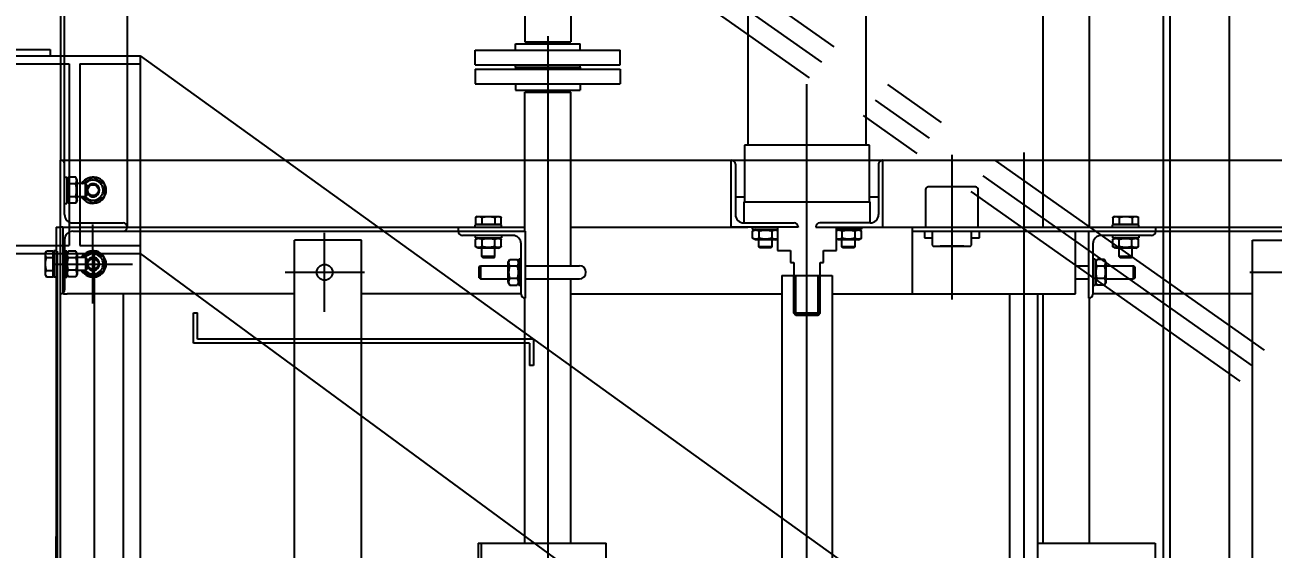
# Model space of a CAD drawing. Extents: x 0 to 21025, y 0 to 14850.
# Drawn here: x 12239 to 13186, y 11323 to 11721 of the extents above; entities that cross this region are included whole.
import ezdxf

# ---------------------------------------------------------------- set-up
doc = ezdxf.new("R2010")
doc.units = 0
doc.header["$LTSCALE"] = 200
doc.header["$MEASUREMENT"] = 0
doc.header["$PDMODE"] = 35
doc.header["$PDSIZE"] = 5
doc.linetypes.add('CENTER', pattern=[2, 1.25, -0.25, 0.25, -0.25])
doc.linetypes.add('DASHED2', pattern=[0.375, 0.25, -0.125])
for name, color, linetype in [('DIM', 1, 'Continuous'), ('M2', 2, 'Continuous'), ('M3', 3, 'Continuous'), ('M4', 4, 'Continuous'), ('MC1', 8, 'CENTER'), ('MT2', 1, 'DASHED2')]:
    doc.layers.add(name, color=color, linetype=linetype)
doc.styles.add('ROMANS', font='romans.shx')
doc.dimstyles.new('CEMI-1. 25', dxfattribs={"dimscale": 25, "dimtxt": 2.5, "dimasz": 2.5, "dimexe": 1, "dimexo": 1, "dimtad": 1, "dimdec": 0, "dimtxsty": 'ROMANS', "dimcen": 0, "dimclrd": 1, "dimclre": 1, "dimclrt": 3, "dimadec": 0, "dimazin": 2, "dimtfac": 1, "dimtdec": 0, "dimtmove": 0, "dimatfit": 3, "dimfxl": 1.25, "dimlwd": -1, "dimlwe": -1, "dimarcsym": 1})

# ---------------------------------------------------------------- blocks, each defined once
blk = doc.blocks.new('iss')
at = {"layer": 'DIM'}
blk.add_line((3928.51, -18421.83), (3928.51, -18913.59), dxfattribs=at)
at = {"layer": 'M2'}
for p, q in [((4226.3, -18581.37), (4226.3, -18581.12)), ((4279.2, -18893.22), (4279.2, -18617.67)), ((4300.5, -18893.22), (4300.5, -18617.67))]:
    blk.add_line(p, q, dxfattribs=at)
at = {"layer": 'M3'}
for p, q in [((4080.3, -18242.7), (4080.3, -18504.7)), ((4170.3, -18504.7), (4170.3, -18242.7)), ((4304.7, -18566.87), (4304.7, -18279.18)), ((4339.7, -18566.87), (4339.7, -18279.18)), ((3609.28, -18286.87), (3609.28, -18566.87)), ((3558.48, -18337.67), (3558.48, -18516.07)), ((3561.65, -18519.12), (3561.65, -18334.62)), ((3911.01, -18377.9), (3911.01, -18426.29)), ((3946.01, -18377.9), (3946.01, -18426.29)), ((3904.01, -18427.79), (3953.01, -18427.79)), ((3904.01, -18432.59), (3904.01, -18427.79)), ((3911.01, -18426.29), (3946.01, -18426.29)), ((3911.81, -18426.29), (3911.81, -18427.79)), ((3945.21, -18426.29), (3945.21, -18427.79)), ((3953.01, -18432.59), (3953.01, -18427.79)), ((3873.51, -18432.59), (3983.51, -18432.59)), ((3873.51, -18443.69), (3873.51, -18432.59)), ((3983.51, -18443.69), (3983.51, -18432.59)), ((3873.51, -18443.69), (3983.51, -18443.69)), ((3873.51, -18446.89), (3983.51, -18446.89)), ((3873.51, -18446.89), (3873.51, -18457.99)), ((3904.01, -18445.29), (3904.01, -18443.69)), ((3904.01, -18445.29), (3953.01, -18445.29)), ((3904.01, -18445.29), (3904.01, -18446.89)), ((3904.01, -18445.29), (3953.01, -18445.29)), ((3953.01, -18445.29), (3953.01, -18443.69)), ((3953.01, -18445.29), (3953.01, -18446.89)), ((3983.51, -18446.89), (3983.51, -18457.99)), ((3873.51, -18457.99), (3983.51, -18457.99)), ((3904.01, -18457.99), (3904.01, -18462.79)), ((3904.01, -18462.79), (3953.01, -18462.79)), ((3911.01, -18464.29), (3946.01, -18464.29)), ((3911.01, -18570.05), (3911.01, -18464.29)), ((3911.81, -18464.29), (3911.81, -18462.79)), ((3945.21, -18464.29), (3945.21, -18462.79)), ((3946.01, -18596.22), (3946.01, -18464.29)), ((3953.01, -18457.99), (3953.01, -18462.79)), ((4077.8, -18504.7), (4077.8, -18547.7)), ((4172.8, -18504.7), (4077.8, -18504.7)), ((4172.8, -18547.7), (4172.8, -18504.7)), ((3558.48, -18566.87), (3558.48, -18516.07)), ((3558.48, -18516.07), (3558.61, -18516.07)), ((3558.48, -18516.07), (4692.13, -18516.07)), ((3561.65, -18557.35), (3561.65, -18519.12)), ((4067.8, -18566.87), (4067.8, -18516.07)), ((4067.8, -18516.07), (4067.93, -18516.07)), ((4070.98, -18519.12), (4070.98, -18557.35)), ((4179.63, -18519.12), (4179.63, -18557.35)), ((4182.8, -18516.07), (4182.68, -18516.07)), ((4182.8, -18566.87), (4182.8, -18516.07)), ((3561.65, -18528.87), (3563.35, -18528.87)), ((3563.35, -18528.87), (3563.35, -18548.87)), ((3563.35, -18531.22), (3564.6, -18529.06)), ((3570.1, -18529.06), (3564.6, -18529.06)), ((3571.35, -18531.22), (3570.1, -18529.06)), ((3571.35, -18546.52), (3571.35, -18531.22)), ((3570.1, -18534.05), (3564.6, -18534.05)), ((3577.68, -18533.87), (3571.35, -18533.87)), ((3577.68, -18543.87), (3577.68, -18533.87)), ((3578.6, -18534.79), (3577.68, -18533.87)), ((3578.6, -18542.95), (3578.6, -18534.79)), ((3561.65, -18548.87), (3563.35, -18548.87)), ((3563.35, -18546.52), (3564.6, -18548.69)), ((3564.6, -18543.69), (3570.1, -18543.69)), ((3570.1, -18548.69), (3564.6, -18548.69)), ((3571.35, -18546.52), (3570.1, -18548.69)), ((3577.68, -18543.87), (3571.35, -18543.87)), ((3578.6, -18542.95), (3577.68, -18543.87)), ((4077.8, -18544.02), (4070.98, -18544.02)), ((4077.3, -18547.7), (4173.3, -18547.7)), ((4077.3, -18547.7), (4077.3, -18563.7)), ((4179.63, -18544.02), (4172.8, -18544.02)), ((4173.3, -18563.7), (4173.3, -18547.7)), ((3874.91, -18558.77), (3873.59, -18559.53)), ((3873.59, -18559.53), (3873.59, -18564.57)), ((3874.91, -18558.77), (3891.91, -18558.77)), ((3878.5, -18559.53), (3878.5, -18564.57)), ((3888.32, -18559.53), (3888.32, -18564.57)), ((3891.91, -18558.77), (3893.22, -18559.53)), ((3893.22, -18564.57), (3893.22, -18559.53)), ((4358.7, -18558.77), (4357.38, -18559.53)), ((4357.38, -18559.53), (4357.38, -18564.57)), ((4358.7, -18558.77), (4375.7, -18558.77)), ((4362.29, -18559.53), (4362.29, -18564.57)), ((4372.11, -18559.53), (4372.11, -18564.57)), ((4375.7, -18558.77), (4377.01, -18559.53)), ((4377.01, -18564.57), (4377.01, -18559.53)), ((3555.3, -18566.87), (3555.3, -18801.87)), ((3555.3, -18566.87), (3558.48, -18566.87)), ((3558.48, -18801.87), (3558.48, -18566.87)), ((3560.34, -18566.87), (3558.48, -18566.87)), ((3560.34, -18566.87), (3558.48, -18566.87)), ((3560.34, -18566.87), (3560.34, -18617.13)), ((3560.34, -18566.87), (3609.28, -18566.87)), ((3560.34, -18566.87), (3609.28, -18566.87)), ((3568, -18563.7), (3606.23, -18563.7)), ((3568, -18570.05), (3911.41, -18570.05)), ((3609.28, -18566.87), (3609.28, -18566.75)), ((3609.28, -18566.87), (3609.28, -18567)), ((3609.28, -18566.87), (3911.01, -18566.87)), ((3860.61, -18570.17), (3860.61, -18566.87)), ((3893.41, -18565.17), (3873.41, -18565.17)), ((3873.41, -18566.87), (3873.41, -18565.17)), ((3873.59, -18564.57), (3893.22, -18564.57)), ((3875.71, -18565.17), (3875.71, -18564.57)), ((3891.11, -18565.17), (3891.11, -18564.57)), ((3893.41, -18566.87), (3893.41, -18565.17)), ((3911.41, -18570.05), (3911.41, -18620.85)), ((3946.01, -18566.87), (4080.3, -18566.87)), ((4118.6, -18566.87), (4067.8, -18566.87)), ((4077.33, -18563.7), (4115.56, -18563.7)), ((4083.8, -18566.87), (4083.8, -18568.57)), ((4083.8, -18568.57), (4102.8, -18568.57)), ((4086.15, -18568.57), (4083.99, -18569.82)), ((4083.99, -18575.32), (4083.99, -18569.82)), ((4088.98, -18575.32), (4088.98, -18569.82)), ((4098.63, -18569.82), (4098.63, -18575.32)), ((4101.45, -18568.57), (4102.8, -18569.35)), ((4102.8, -18566.87), (4102.8, -18584.7)), ((4118.6, -18566.75), (4118.6, -18566.87)), ((4132, -18566.75), (4132, -18566.87)), ((4132, -18566.87), (4182.8, -18566.87)), ((4173.28, -18563.7), (4135.05, -18563.7)), ((4147.8, -18584.7), (4147.8, -18566.87)), ((4147.8, -18568.57), (4166.8, -18568.57)), ((4149.15, -18568.57), (4147.8, -18569.35)), ((4151.98, -18575.32), (4151.98, -18569.82)), ((4161.63, -18569.82), (4161.63, -18575.32)), ((4164.45, -18568.57), (4166.62, -18569.82)), ((4166.62, -18575.32), (4166.62, -18569.82)), ((4166.8, -18566.87), (4166.8, -18568.57)), ((4170.3, -18566.87), (4641.33, -18566.87)), ((4205.3, -18617.67), (4205.3, -18566.87)), ((4205.3, -18570.05), (4682.6, -18570.05)), ((4256.19, -18575.05), (4256.19, -18570.05)), ((4329.2, -18617.67), (4329.2, -18570.05)), ((4339.2, -18620.85), (4339.2, -18570.05)), ((4377.2, -18565.17), (4357.2, -18565.17)), ((4357.2, -18566.87), (4357.2, -18565.17)), ((4357.38, -18564.57), (4377.01, -18564.57)), ((4359.5, -18565.17), (4359.5, -18564.57)), ((4374.9, -18565.17), (4374.9, -18564.57)), ((4377.2, -18566.87), (4377.2, -18565.17)), ((4390, -18570.17), (4390, -18566.87)), ((3561.65, -18576.4), (3561.65, -18614.62)), ((3787.13, -18576.87), (3736.33, -18576.87)), ((3736.33, -18946.87), (3736.33, -18576.87)), ((3787.13, -19442.96), (3787.13, -18576.87)), ((3901.88, -18573.22), (3863.66, -18573.22)), ((3873.41, -18573.22), (3873.41, -18574.92)), ((3873.41, -18574.92), (3893.41, -18574.92)), ((3875.76, -18574.92), (3873.59, -18576.17)), ((3873.59, -18581.67), (3873.59, -18576.17)), ((3878.59, -18581.67), (3878.59, -18576.17)), ((3888.23, -18581.67), (3888.23, -18576.17)), ((3891.06, -18574.92), (3893.22, -18576.17)), ((3893.22, -18581.67), (3893.22, -18576.17)), ((3893.41, -18573.22), (3893.41, -18574.92)), ((3908.23, -18617.8), (3908.23, -18579.57)), ((4086.15, -18576.57), (4083.99, -18575.32)), ((4101.45, -18576.57), (4086.15, -18576.57)), ((4088.8, -18581.78), (4088.8, -18576.57)), ((4098.8, -18581.78), (4098.8, -18576.57)), ((4101.45, -18576.57), (4102.8, -18575.79)), ((4149.15, -18576.57), (4147.8, -18575.79)), ((4164.45, -18576.57), (4149.15, -18576.57)), ((4151.8, -18581.78), (4151.8, -18576.57)), ((4161.8, -18581.78), (4161.8, -18576.57)), ((4164.45, -18576.57), (4166.62, -18575.32)), ((4342.37, -18579.57), (4342.37, -18617.8)), ((4386.95, -18573.22), (4348.72, -18573.22)), ((4357.2, -18573.22), (4357.2, -18574.92)), ((4357.2, -18574.92), (4377.2, -18574.92)), ((4359.55, -18574.92), (4357.38, -18576.17)), ((4357.38, -18581.67), (4357.38, -18576.17)), ((4362.38, -18581.67), (4362.38, -18576.17)), ((4372.02, -18581.67), (4372.02, -18576.17)), ((4374.85, -18574.92), (4377.01, -18576.17)), ((4377.01, -18581.67), (4377.01, -18576.17)), ((4377.2, -18573.22), (4377.2, -18574.92)), ((4463.48, -18576.87), (4514.28, -18576.87)), ((4463.48, -19442.96), (4463.48, -18576.87)), ((3547.2, -18586.37), (3547.96, -18585.06)), ((3547.2, -18603.37), (3547.2, -18586.37)), ((3553, -18585.06), (3547.96, -18585.06)), ((3553, -18604.69), (3553, -18585.06)), ((3553.6, -18587.17), (3553, -18587.17)), ((3553.6, -18584.87), (3553.6, -18604.87)), ((3555.3, -18584.87), (3553.6, -18584.87)), ((3561.65, -18584.87), (3563.35, -18584.87)), ((3563.35, -18604.87), (3563.35, -18584.87)), ((3563.35, -18587.22), (3564.6, -18585.06)), ((3570.1, -18585.06), (3564.6, -18585.06)), ((3571.35, -18587.22), (3570.1, -18585.06)), ((3571.35, -18587.22), (3571.35, -18602.52)), ((3875.76, -18582.92), (3873.59, -18581.67)), ((3891.06, -18582.92), (3875.76, -18582.92)), ((3878.41, -18589.25), (3878.41, -18582.92)), ((3888.41, -18589.25), (3878.41, -18589.25)), ((3879.33, -18590.17), (3878.41, -18589.25)), ((3887.49, -18590.17), (3888.41, -18589.25)), ((3888.41, -18589.25), (3888.41, -18582.92)), ((3891.06, -18582.92), (3893.22, -18581.67)), ((4098.8, -18581.78), (4088.8, -18581.78)), ((4089.72, -18582.7), (4088.8, -18581.78)), ((4097.88, -18582.7), (4089.72, -18582.7)), ((4097.88, -18582.7), (4098.8, -18581.78)), ((4102.8, -18584.7), (4112.8, -18584.7)), ((4112.8, -18584.7), (4112.8, -18593.7)), ((4137.8, -18593.7), (4137.8, -18584.7)), ((4137.8, -18584.7), (4147.8, -18584.7)), ((4161.8, -18581.78), (4151.8, -18581.78)), ((4152.72, -18582.7), (4151.8, -18581.78)), ((4160.88, -18582.7), (4152.72, -18582.7)), ((4160.88, -18582.7), (4161.8, -18581.78)), ((4226.3, -18581.37), (4226.3, -18581.12)), ((4359.55, -18582.92), (4357.38, -18581.67)), ((4374.85, -18582.92), (4359.55, -18582.92)), ((4362.2, -18589.25), (4362.2, -18582.92)), ((4372.2, -18589.25), (4362.2, -18589.25)), ((4363.12, -18590.17), (4362.2, -18589.25)), ((4371.28, -18590.17), (4372.2, -18589.25)), ((4372.2, -18589.25), (4372.2, -18582.92)), ((4374.85, -18582.92), (4377.01, -18581.67)), ((3547.96, -18589.96), (3553, -18589.96)), ((3564.6, -18590.05), (3570.1, -18590.05)), ((3577.68, -18589.87), (3571.35, -18589.87)), ((3577.68, -18589.87), (3577.68, -18599.87)), ((3578.6, -18590.79), (3577.68, -18589.87)), ((3578.6, -18598.95), (3577.68, -18599.87)), ((3578.6, -18590.79), (3578.6, -18598.95)), ((3876.51, -18597.02), (3877.31, -18596.22)), ((3876.51, -18605.42), (3876.51, -18597.02)), ((3877.31, -18596.22), (3877.31, -18606.22)), ((3877.31, -18596.22), (3898.53, -18596.22)), ((3887.49, -18590.17), (3879.33, -18590.17)), ((3898.53, -18593.57), (3899.78, -18591.41)), ((3898.53, -18608.87), (3898.53, -18593.57)), ((3899.78, -18591.41), (3905.28, -18591.41)), ((3899.78, -18596.4), (3905.28, -18596.4)), ((3906.53, -18593.57), (3905.28, -18591.41)), ((3906.53, -18591.22), (3906.53, -18611.22)), ((3908.23, -18591.22), (3906.53, -18591.22)), ((3911.41, -18596.22), (3952.51, -18596.22)), ((4112.8, -18593.7), (4115.3, -18593.7)), ((4115.3, -18593.7), (4115.3, -18632.1)), ((4135.3, -18632.1), (4135.3, -18593.7)), ((4135.3, -18593.7), (4137.8, -18593.7)), ((4329.2, -18596.22), (4339.2, -18596.22)), ((4344.07, -18591.22), (4342.37, -18591.22)), ((4344.07, -18591.22), (4344.07, -18611.22)), ((4344.07, -18596.22), (4344.26, -18596.22)), ((4344.26, -18593.57), (4345.51, -18591.41)), ((4344.26, -18593.57), (4344.26, -18608.87)), ((4351.01, -18591.41), (4345.51, -18591.41)), ((4345.51, -18596.4), (4351.01, -18596.4)), ((4352.26, -18593.57), (4351.01, -18591.41)), ((4352.26, -18593.57), (4352.26, -18608.87)), ((4352.26, -18596.22), (4373.29, -18596.22)), ((4371.28, -18590.17), (4363.12, -18590.17)), ((4373.29, -18606.22), (4373.29, -18596.22)), ((4374.09, -18597.02), (4373.29, -18596.22)), ((4374.09, -18597.02), (4374.09, -18605.42)), ((3547.2, -18603.37), (3547.96, -18604.69)), ((3547.96, -18599.78), (3553, -18599.78)), ((3547.96, -18604.69), (3553, -18604.69)), ((3553.6, -18602.57), (3553, -18602.57)), ((3555.3, -18604.87), (3553.6, -18604.87)), ((3561.65, -18604.87), (3563.35, -18604.87)), ((3563.35, -18602.52), (3564.6, -18604.69)), ((3570.1, -18599.69), (3564.6, -18599.69)), ((3570.1, -18604.69), (3564.6, -18604.69)), ((3571.35, -18602.52), (3570.1, -18604.69)), ((3577.68, -18599.87), (3571.35, -18599.87)), ((3876.51, -18605.42), (3877.31, -18606.22)), ((3877.31, -18606.22), (3898.53, -18606.22)), ((3905.28, -18606.04), (3899.78, -18606.04)), ((3911.41, -18606.22), (3952.51, -18606.22)), ((3946.01, -18806.81), (3946.01, -18606.22)), ((4329.2, -18606.22), (4339.2, -18606.22)), ((4344.07, -18606.22), (4344.26, -18606.22)), ((4351.01, -18606.04), (4345.51, -18606.04)), ((4352.26, -18606.22), (4373.29, -18606.22)), ((4374.09, -18605.42), (4373.29, -18606.22)), ((3558.48, -18617.67), (3558.61, -18617.67)), ((3736.33, -18617.67), (3563.57, -18617.67)), ((3606.1, -18617.67), (3606.1, -18801.87)), ((3908.23, -18617.67), (3787.13, -18617.67)), ((3898.53, -18608.87), (3899.78, -18611.04)), ((3899.78, -18611.04), (3905.28, -18611.04)), ((3906.53, -18608.87), (3905.28, -18611.04)), ((3908.23, -18611.22), (3906.53, -18611.22)), ((3946.01, -18617.67), (4106.3, -18617.67)), ((4144.3, -18617.67), (4329.2, -18617.67)), ((4304.7, -18806.81), (4304.7, -18617.67)), ((4344.07, -18611.22), (4342.37, -18611.22)), ((4463.48, -18617.67), (4342.37, -18617.67)), ((4344.26, -18608.87), (4345.51, -18611.04)), ((4351.01, -18611.04), (4345.51, -18611.04)), ((4352.26, -18608.87), (4351.01, -18611.04)), ((3911.01, -18806.81), (3911.01, -18620.84)), ((3911.41, -18620.85), (3911.28, -18620.85)), ((4339.33, -18620.85), (4339.2, -18620.85)), ((4339.7, -18806.81), (4339.7, -18620.82)), ((4115.3, -18632.1), (4116.9, -18633.7)), ((4116.9, -18633.7), (4133.7, -18633.7)), ((4133.7, -18633.7), (4135.3, -18632.1)), ((3555.3, -20002.35), (3555.3, -18801.87)), ((3558.48, -19998.7), (3558.48, -18801.87)), ((3606.1, -18801.87), (3606.1, -19356.82)), ((3875.68, -18806.81), (3972.87, -18806.81)), ((3875.68, -18806.81), (3875.68, -18844.81)), ((3877.92, -18806.81), (3877.92, -18844.81)), ((3972.87, -18844.81), (3972.87, -18806.81)), ((4300.5, -18806.81), (4389.65, -18806.81)), ((4389.65, -18806.81), (4389.65, -18844.81))]:
    blk.add_line(p, q, dxfattribs=at)
for centre, radius in [((3583.3, -18538.87), 4.08), ((3583.3, -18594.87), 4.08), ((3759.13, -18601.22), 6)]:
    blk.add_circle(centre, radius, dxfattribs=at)
for centre, radius, start, end in [((3558.61, -18519.12), 3.05, 0, 55.35239), ((4067.93, -18519.12), 3.05, 0, 90), ((4182.68, -18519.12), 3.05, 90, 180), ((3583.3, -18538.87), 10, 210, 150), ((3583.3, -18538.87), 7.65, 220.81318, 139.18682), ((3583.3, -18538.87), 5, 199.94844, 160.05156), ((3568, -18557.35), 6.35, 180, 270), ((4077.33, -18557.35), 6.35, 180, 270), ((4173.28, -18557.35), 6.35, 270, 0), ((3568, -18576.4), 6.35, 90, 180), ((3606.23, -18566.75), 3.05, 0, 90), ((3606.23, -18567), 3.05, 270, 0), ((3863.66, -18570.17), 3.05, 180, 270), ((4115.56, -18566.75), 3.05, 0, 90), ((4135.05, -18566.75), 3.05, 90, 180), ((4386.95, -18570.17), 3.05, 270, 0), ((3901.88, -18579.57), 6.35, 0, 90), ((4348.72, -18579.57), 6.35, 90, 180), ((3583.3, -18594.87), 10, 210, 150), ((3583.3, -18594.87), 7.65, 220.81318, 139.18682), ((3583.3, -18594.87), 5, 199.94844, 160.05156), ((3952.51, -18601.22), 5, 270, 90), ((3558.61, -18614.62), 3.05, 304.64761, 0), ((3911.28, -18617.8), 3.05, 180, 270), ((4339.33, -18617.8), 3.05, 270, 0)]:
    blk.add_arc(centre, radius, start, end, dxfattribs=at)
for points, knots in [([(3560.34, -18516.61), (3560.24, -18516.54), (3560.13, -18516.48), (3559.85, -18516.33), (3559.69, -18516.27), (3559.22, -18516.12), (3558.94, -18516.08), (3558.7, -18516.07), (3558.65, -18516.07), (3558.61, -18516.07)], [0.3099686, 0.3099686, 0.3099686, 0.3099686, 0.3564359, 0.3564359, 0.4328747, 0.4328747, 0.6114108, 0.6114108, 0.6677907, 0.6677907, 0.6677907, 0.6677907]), ([(3560.34, -18617.13), (3560.24, -18617.2), (3560.13, -18617.27), (3559.85, -18617.41), (3559.69, -18617.48), (3559.22, -18617.63), (3558.94, -18617.66), (3558.7, -18617.67), (3558.65, -18617.67), (3558.61, -18617.67)], [0.3099686, 0.3099686, 0.3099686, 0.3099686, 0.3564359, 0.3564359, 0.4328747, 0.4328747, 0.6114108, 0.6114108, 0.6677907, 0.6677907, 0.6677907, 0.6677907]), ([(3560.34, -18617.13), (3560.44, -18617.2), (3560.56, -18617.27), (3560.88, -18617.41), (3561.09, -18617.48), (3561.79, -18617.63), (3562.37, -18617.66), (3563.17, -18617.67), (3563.37, -18617.67), (3563.57, -18617.67)], [1.8898622, 1.8898622, 1.8898622, 1.8898622, 1.9363295, 1.9363295, 2.0127683, 2.0127683, 2.1913044, 2.1913044, 2.2476843, 2.2476843, 2.2476843, 2.2476843])]:
    blk.add_open_spline(points, degree=3, knots=knots, dxfattribs=at)
for points, weights in [([(3564.6, -18529.06), (3563.16, -18531.55), (3564.6, -18534.05)], [1, 1.15804961504, 1]), ([(3570.1, -18534.05), (3571.55, -18531.55), (3570.1, -18529.06)], [1, 1.15804961504, 1]), ([(3575.06, -18533.87), (3579.15, -18531.49), (3583.3, -18529.06)], [1.00953546924, 1.15312866425, 1]), ([(3583.3, -18529.06), (3587.58, -18531.55), (3591.85, -18534.05)], [1, 1.15804961504, 1]), ([(3564.6, -18534.05), (3563.24, -18538.87), (3564.6, -18543.69)], [1, 1.1481454356, 1]), ([(3570.1, -18543.69), (3571.47, -18538.87), (3570.1, -18534.05)], [1, 1.1481454356, 1]), ([(3591.85, -18534.05), (3591.85, -18538.87), (3591.85, -18543.69)], [1, 1.1481454356, 1]), ([(3564.6, -18543.69), (3563.16, -18546.19), (3564.6, -18548.69)], [1, 1.15804961504, 1]), ([(3570.1, -18548.69), (3571.55, -18546.19), (3570.1, -18543.69)], [1, 1.15804961504, 1]), ([(3583.3, -18548.69), (3579.15, -18546.26), (3575.06, -18543.87)], [1, 1.15312866425, 1.00953546924]), ([(3591.85, -18543.69), (3587.58, -18546.19), (3583.3, -18548.69)], [1, 1.15804961504, 1]), ([(3873.59, -18559.53), (3874.91, -18558.77), (3876.05, -18558.77)], [1, 1.0379548493, 1]), ([(3876.05, -18558.77), (3877.19, -18558.77), (3878.5, -18559.53)], [1, 1.0379548493, 1]), ([(3878.5, -18559.53), (3881.13, -18558.77), (3883.41, -18558.77)], [1, 1.0379548493, 1]), ([(3883.41, -18558.77), (3885.69, -18558.77), (3888.32, -18559.53)], [1, 1.0379548493, 1]), ([(3888.32, -18559.53), (3889.63, -18558.77), (3890.77, -18558.77)], [1, 1.0379548493, 1]), ([(3890.77, -18558.77), (3891.91, -18558.77), (3893.22, -18559.53)], [1, 1.0379548493, 1]), ([(4357.38, -18559.53), (4358.7, -18558.77), (4359.84, -18558.77)], [1, 1.0379548493, 1]), ([(4359.84, -18558.77), (4360.98, -18558.77), (4362.29, -18559.53)], [1, 1.0379548493, 1]), ([(4362.29, -18559.53), (4364.92, -18558.77), (4367.2, -18558.77)], [1, 1.0379548493, 1]), ([(4367.2, -18558.77), (4369.48, -18558.77), (4372.11, -18559.53)], [1, 1.0379548493, 1]), ([(4372.11, -18559.53), (4373.42, -18558.77), (4374.56, -18558.77)], [1, 1.0379548493, 1]), ([(4374.56, -18558.77), (4375.7, -18558.77), (4377.01, -18559.53)], [1, 1.0379548493, 1]), ([(4083.99, -18569.82), (4086.49, -18568.38), (4088.98, -18569.82)], [1, 1.15804961504, 1]), ([(4088.98, -18569.82), (4093.8, -18568.45), (4098.63, -18569.82)], [1, 1.1481454356, 1]), ([(4098.63, -18569.82), (4100.79, -18568.57), (4102.8, -18569.41)], [1, 1.13439174267, 1.0402332229]), ([(4147.8, -18569.41), (4149.81, -18568.57), (4151.98, -18569.82)], [1.0402332229, 1.13439174267, 1]), ([(4151.98, -18569.82), (4156.8, -18568.45), (4161.63, -18569.82)], [1, 1.1481454356, 1]), ([(4161.63, -18569.82), (4164.12, -18568.38), (4166.62, -18569.82)], [1, 1.15804961504, 1]), ([(3873.59, -18576.17), (3876.09, -18574.73), (3878.59, -18576.17)], [1, 1.15804961504, 1]), ([(3878.59, -18576.17), (3883.41, -18574.8), (3888.23, -18576.17)], [1, 1.1481454356, 1]), ([(3888.23, -18576.17), (3890.73, -18574.73), (3893.22, -18576.17)], [1, 1.15804961504, 1]), ([(4088.98, -18575.32), (4086.49, -18576.76), (4083.99, -18575.32)], [1, 1.15804961504, 1]), ([(4098.63, -18575.32), (4093.8, -18576.69), (4088.98, -18575.32)], [1, 1.1481454356, 1]), ([(4102.8, -18575.73), (4100.79, -18576.57), (4098.63, -18575.32)], [1.0402332229, 1.13439174267, 1]), ([(4151.98, -18575.32), (4149.81, -18576.57), (4147.8, -18575.73)], [1, 1.13439174267, 1.0402332229]), ([(4161.63, -18575.32), (4156.8, -18576.69), (4151.98, -18575.32)], [1, 1.1481454356, 1]), ([(4166.62, -18575.32), (4164.12, -18576.76), (4161.63, -18575.32)], [1, 1.15804961504, 1]), ([(4357.38, -18576.17), (4359.88, -18574.73), (4362.38, -18576.17)], [1, 1.15804961504, 1]), ([(4362.38, -18576.17), (4367.2, -18574.8), (4372.02, -18576.17)], [1, 1.1481454356, 1]), ([(4372.02, -18576.17), (4374.52, -18574.73), (4377.01, -18576.17)], [1, 1.15804961504, 1]), ([(3547.2, -18587.51), (3547.2, -18586.37), (3547.96, -18585.06)], [1, 1.0379548493, 1]), ([(3547.96, -18589.96), (3547.2, -18588.65), (3547.2, -18587.51)], [1, 1.0379548493, 1]), ([(3564.6, -18590.05), (3563.16, -18587.55), (3564.6, -18585.06)], [1, 1.15804961504, 1]), ([(3570.1, -18585.06), (3571.55, -18587.55), (3570.1, -18590.05)], [1, 1.15804961504, 1]), ([(3583.3, -18585.06), (3579.15, -18587.49), (3575.06, -18589.87)], [1, 1.15312866425, 1.00953546924]), ([(3591.85, -18590.05), (3587.58, -18587.55), (3583.3, -18585.06)], [1, 1.15804961504, 1]), ([(3878.59, -18581.67), (3876.09, -18583.11), (3873.59, -18581.67)], [1, 1.15804961504, 1]), ([(3888.23, -18581.67), (3883.41, -18583.04), (3878.59, -18581.67)], [1, 1.1481454356, 1]), ([(3893.22, -18581.67), (3890.73, -18583.11), (3888.23, -18581.67)], [1, 1.15804961504, 1]), ([(4362.38, -18581.67), (4359.88, -18583.11), (4357.38, -18581.67)], [1, 1.15804961504, 1]), ([(4372.02, -18581.67), (4367.2, -18583.04), (4362.38, -18581.67)], [1, 1.1481454356, 1]), ([(4377.01, -18581.67), (4374.52, -18583.11), (4372.02, -18581.67)], [1, 1.15804961504, 1]), ([(3547.2, -18594.87), (3547.2, -18592.59), (3547.96, -18589.96)], [1, 1.0379548493, 1]), ([(3547.96, -18599.78), (3547.2, -18597.15), (3547.2, -18594.87)], [1, 1.0379548493, 1]), ([(3564.6, -18599.69), (3563.24, -18594.87), (3564.6, -18590.05)], [1, 1.1481454356, 1]), ([(3570.1, -18590.05), (3571.47, -18594.87), (3570.1, -18599.69)], [1, 1.1481454356, 1]), ([(3591.85, -18599.69), (3591.85, -18594.87), (3591.85, -18590.05)], [1, 1.1481454356, 1]), ([(3899.78, -18596.4), (3898.34, -18593.9), (3899.78, -18591.41)], [1, 1.15804961504, 1]), ([(3899.78, -18606.04), (3898.42, -18601.22), (3899.78, -18596.4)], [1, 1.1481454356, 1]), ([(3905.28, -18591.41), (3906.73, -18593.9), (3905.28, -18596.4)], [1, 1.15804961504, 1]), ([(3905.28, -18596.4), (3906.65, -18601.22), (3905.28, -18606.04)], [1, 1.1481454356, 1]), ([(4345.51, -18596.4), (4344.07, -18593.9), (4345.51, -18591.41)], [1, 1.15804961504, 1]), ([(4345.51, -18606.04), (4344.15, -18601.22), (4345.51, -18596.4)], [1, 1.1481454356, 1]), ([(4351.01, -18591.41), (4352.46, -18593.9), (4351.01, -18596.4)], [1, 1.15804961504, 1]), ([(4351.01, -18596.4), (4352.38, -18601.22), (4351.01, -18606.04)], [1, 1.1481454356, 1]), ([(3547.2, -18602.23), (3547.2, -18601.09), (3547.96, -18599.78)], [1, 1.0379548493, 1]), ([(3547.96, -18604.69), (3547.2, -18603.37), (3547.2, -18602.23)], [1, 1.0379548493, 1]), ([(3564.6, -18604.69), (3563.16, -18602.19), (3564.6, -18599.69)], [1, 1.15804961504, 1]), ([(3570.1, -18599.69), (3571.55, -18602.19), (3570.1, -18604.69)], [1, 1.15804961504, 1]), ([(3575.06, -18599.87), (3579.15, -18602.26), (3583.3, -18604.69)], [1.00953546924, 1.15312866425, 1]), ([(3583.3, -18604.69), (3587.58, -18602.19), (3591.85, -18599.69)], [1, 1.15804961504, 1]), ([(3899.78, -18611.04), (3898.34, -18608.54), (3899.78, -18606.04)], [1, 1.15804961504, 1]), ([(3905.28, -18606.04), (3906.73, -18608.54), (3905.28, -18611.04)], [1, 1.15804961504, 1]), ([(4345.51, -18611.04), (4344.07, -18608.54), (4345.51, -18606.04)], [1, 1.15804961504, 1]), ([(4351.01, -18606.04), (4352.46, -18608.54), (4351.01, -18611.04)], [1, 1.15804961504, 1])]:
    blk.add_rational_spline(points, weights, degree=2, dxfattribs=at)
at = {"layer": 'M4'}
for p, q in [((4215.3, -18538.37), (4215.3, -18566.87)), ((4253.3, -18536.37), (4217.3, -18536.37)), ((4255.3, -18566.87), (4255.3, -18538.37)), ((4214.42, -18570.05), (4214.42, -18575.05)), ((4220.3, -18570.55), (4219.8, -18570.05)), ((4220.3, -18570.05), (4220.3, -18580.62)), ((4250.3, -18580.62), (4250.3, -18570.05)), ((4250.8, -18570.05), (4250.3, -18570.55)), ((4256.19, -18575.05), (4256.19, -18570.05)), ((4214.42, -18575.05), (4220.3, -18575.05)), ((4219.8, -18575.05), (4220.3, -18574.55)), ((4250.3, -18574.55), (4250.8, -18575.05)), ((4250.3, -18575.05), (4256.19, -18575.05)), ((4220.3, -18580.62), (4221.05, -18581.37)), ((4221.05, -18581.37), (4249.55, -18581.37)), ((4226.3, -18581.12), (4244.3, -18581.12)), ((4244.3, -18581.12), (4244.3, -18581.37)), ((4249.55, -18581.37), (4250.3, -18580.62)), ((4106.3, -18603.7), (4106.3, -19036.21)), ((4106.3, -18603.7), (4144.3, -18603.7)), ((4144.3, -18603.7), (4144.3, -19036.21))]:
    blk.add_line(p, q, dxfattribs=at)
for centre, start, end in [((4217.3, -18538.37), 90, 180), ((4253.3, -18538.37), 0, 90)]:
    blk.add_arc(centre, 2, start, end, dxfattribs=at)
at = {"layer": 'MC1', "ltscale": 10}
blk.add_line((4125.3, -19839.53), (4125.3, -18458.36), dxfattribs=at)
blk.add_line((4125.3, -19839.53), (4125.3, -18458.36), dxfattribs=at)
at = {"layer": 'MC1', "ltscale": 5}
for p, q in [((4235.3, -18511.87), (4235.3, -18621.87)), ((4289.85, -18510.22), (4289.85, -18938.22))]:
    blk.add_line(p, q, dxfattribs=at)
at = {"layer": 'MC1', "ltscale": 2.5}
for p, q in [((3583.17, -18625), (3583.17, -18565)), ((3759.13, -18631.22), (3759.13, -18571.22)), ((3553.3, -18595), (3613.3, -18595)), ((3729.26, -18601.22), (3789.26, -18601.22)), ((4461.61, -18601.22), (4521.61, -18601.22))]:
    blk.add_line(p, q, dxfattribs=at)
at = {"layer": 'MT2', "ltscale": 10}
for p, q in [((4115.3, -18632.2), (4115.3, -18603.7)), ((4116.8, -18633.7), (4116.8, -18603.7)), ((4133.8, -18633.7), (4133.8, -18603.7)), ((4135.3, -18632.2), (4135.3, -18603.7)), ((4135.3, -18632.2), (4115.3, -18632.2)), ((4116.8, -18633.7), (4115.3, -18632.2)), ((4133.8, -18633.7), (4116.8, -18633.7)), ((4133.8, -18633.7), (4135.3, -18632.2))]:
    blk.add_line(p, q, dxfattribs=at)
blk = doc.blocks.new('jkhj')
at = {"layer": 'M3'}
for p, q in [((4619.96, -18396.15), (4669.96, -18396.15)), ((4624.96, -18391.15), (4669.96, -18391.15)), ((4669.96, -18391.15), (4669.96, -18396.15))]:
    blk.add_line(p, q, dxfattribs=at)
blk = doc.blocks.new('*D48')
at = {"layer": 'Defpoints', "color": 0, "transparency": 16777216}
for p in [(9225.72, 11552.17), (14465.94, 10077), (14465.94, 9023.98)]:
    blk.add_point(p, dxfattribs=at)
at = {"layer": 'DIM', "color": 1, "transparency": 16777216}
for p, q in [((9225.72, 11527.17), (9225.72, 8998.98)), ((14465.94, 10052), (14465.94, 8998.98)), ((9288.22, 9023.98), (14403.44, 9023.98))]:
    blk.add_line(p, q, dxfattribs=at)
for points in [[(9288.22, 9034.4), (9288.22, 9013.57), (9225.72, 9023.98)], [(14403.44, 9034.4), (14403.44, 9013.57), (14465.94, 9023.98)]]:
    blk.add_solid(points, dxfattribs=at)
at = {"layer": 'DIM', "color": 3, "transparency": 16777216, "insert": (11845.83, 9070.86), "char_height": 62.5, "attachment_point": 5, "style": 'ROMANS'}
blk.add_mtext('5240', dxfattribs=at)
blk = doc.blocks.new('i100x150')
at = {"layer": 'M3'}
for p, q in [((11792.77, -21520.1), (11892.77, -21520.1)), ((11792.77, -21520.1), (11792.77, -21526.1)), ((11792.77, -21526.1), (11838.77, -21526.1)), ((11838.77, -21526.1), (11838.77, -21664.1)), ((11846.77, -21526.1), (11892.77, -21526.1)), ((11846.77, -21526.1), (11846.77, -21664.1)), ((11892.77, -21520.1), (11892.77, -21526.1)), ((11792.77, -21664.1), (11838.77, -21664.1)), ((11792.77, -21670.1), (11792.77, -21664.1)), ((11846.77, -21664.1), (11892.77, -21664.1)), ((11892.77, -21664.1), (11892.77, -21670.1)), ((11792.77, -21670.1), (11892.77, -21670.1))]:
    blk.add_line(p, q, dxfattribs=at)
blk = doc.blocks.new('ljk')
at = {"layer": 'M4'}
for p, q in [((-35003.71, -58925.78), (-33753.36, -58925.78)), ((-35003.71, -58925.78), (-33753.36, -58925.78)), ((-35003.71, -58925.78), (-33753.36, -58925.78)), ((-33753.41, -58925.83), (-33753.41, -60555.99)), ((-33753.41, -58925.83), (-33753.41, -60555.99)), ((-33753.36, -58925.78), (-31581.44, -60490.91)), ((-33753.36, -58925.78), (-31581.44, -60490.91)), ((-33753.36, -58925.78), (-31581.44, -60490.91)), ((-35003.71, -59075.78), (-33753.36, -59075.78)), ((-35003.71, -59075.78), (-33753.36, -59075.78)), ((-35003.71, -59075.78), (-33753.36, -59075.78)), ((-33753.36, -59075.78), (-31761.08, -60540.91)), ((-33753.36, -59075.78), (-31761.08, -60540.91)), ((-33753.36, -59075.78), (-31761.08, -60540.91)), ((-33712.83, -59143.91), (-33712.83, -59120.91)), ((-33712.83, -59120.91), (-33709.83, -59120.91)), ((-33712.83, -59143.91), (-33712.83, -59120.91)), ((-33712.83, -59120.91), (-33709.83, -59120.91)), ((-33712.83, -59143.91), (-33712.83, -59120.91)), ((-33712.83, -59120.91), (-33709.83, -59120.91)), ((-33709.83, -59140.91), (-33709.83, -59120.91)), ((-33709.83, -59140.91), (-33709.83, -59120.91)), ((-33709.83, -59140.91), (-33709.83, -59120.91)), ((-33454.83, -59140.91), (-33709.83, -59140.91)), ((-33454.83, -59140.91), (-33709.83, -59140.91)), ((-33454.83, -59140.91), (-33709.83, -59140.91)), ((-33454.83, -59140.91), (-33454.83, -59160.91)), ((-33454.83, -59140.91), (-33454.83, -59160.91)), ((-33454.83, -59140.91), (-33454.83, -59160.91)), ((-33457.83, -59143.91), (-33712.83, -59143.91)), ((-33457.83, -59143.91), (-33712.83, -59143.91)), ((-33457.83, -59143.91), (-33712.83, -59143.91)), ((-33457.83, -59143.91), (-33457.83, -59160.91)), ((-33457.83, -59143.91), (-33457.83, -59160.91)), ((-33457.83, -59143.91), (-33457.83, -59160.91)), ((-33454.83, -59160.91), (-33457.83, -59160.91)), ((-33454.83, -59160.91), (-33457.83, -59160.91)), ((-33454.83, -59160.91), (-33457.83, -59160.91))]:
    blk.add_line(p, q, dxfattribs=at)
at = {"layer": 'DIM'}
blk.add_blockref('i100x150', (-45646.07, -37405.73), dxfattribs=at)
blk.add_blockref('i100x150', (-45646.07, -37405.73), dxfattribs=at)

msp = doc.modelspace()

# ---------------------------------------------------------------- linework, layer by layer
at = {"layer": 'M4'}
for p, q in [((13102.75, 12507.17), (13102.75, 10990.87)), ((13107.75, 12507.17), (13107.75, 10986.96)), ((13152.75, 12507.17), (13152.75, 10951.8)), ((12263.06, 11548.94), (12263.06, 10957.52)), ((12291.06, 11548.94), (12291.06, 10957.52))]:
    msp.add_line(p, q, dxfattribs=at)
at = {"layer": 'MC1'}
for p, q in [((14487.29, 10551.61), (12189.63, 12171.74)), ((14477.99, 10539.84), (12180.33, 12159.97)), ((14468.7, 10528.07), (12171.03, 12148.2))]:
    msp.add_line(p, q, dxfattribs=at)

# ---------------------------------------------------------------- block references
at = {"layer": 'DIM'}
for name, p in [('iss', (8706.96, 30133.99)), ('ljk', (46079.43, 70622.95))]:
    msp.add_blockref(name, p, dxfattribs=at)
at = {"layer": 'M4'}
msp.add_blockref('jkhj', (7587.85, 30093.27), dxfattribs=at)

# ---------------------------------------------------------------- dimensions: what is measured, and where the dimension line sits
at = {"layer": 'DIM'}
dim = msp.add_linear_dim(base=(14465.94, 9023.98), p1=(9225.72, 11552.17), p2=(14465.94, 10077), dimstyle='CEMI-1. 25', dxfattribs=at)
dim.commit()
dim.dimension.update_dxf_attribs({"geometry": '*D48', "text_midpoint": (11845.83, 9070.86)})

doc.saveas('drawing.dxf')
